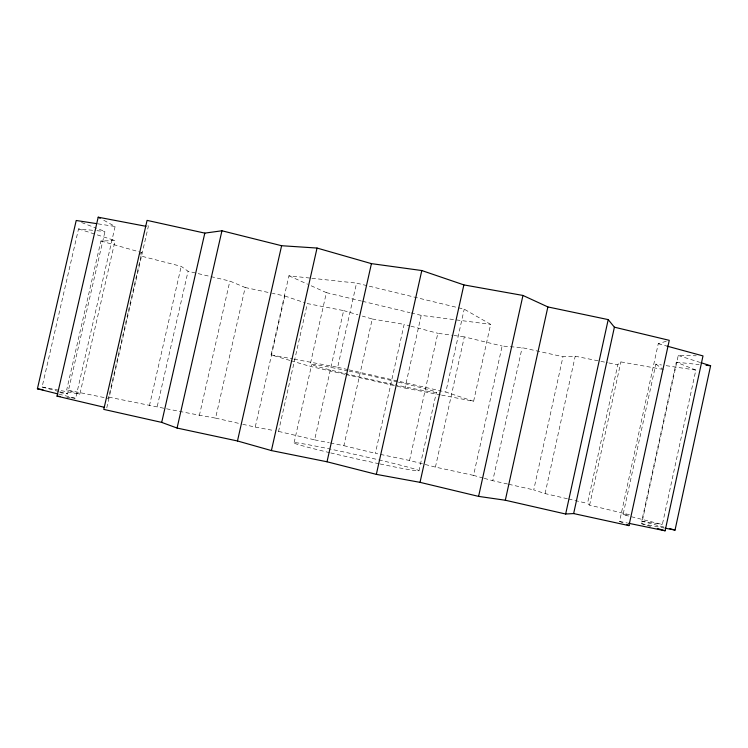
<?xml version="1.0" encoding="UTF-8"?>
<svg xmlns="http://www.w3.org/2000/svg" width="748" height="748" viewBox="0 0 748 748"><rect width="100%" height="100%" fill="white"/><g stroke="black" fill="none" stroke-linecap="round" stroke-linejoin="round"><path stroke-width="0.56" stroke-dasharray="3.74 2.81" d="M622.701 522.815L619.568 521.403L658.249 343.725L668.16 340.667M663.934 527.106L641.747 521.169L676.276 362.182L695.836 370.073L662.354 524.507L623.065 514.643L655.828 364.136L661.541 364.977M650.62 526.424L641.709 523.731L678.249 355.478L696.248 355.796M567.405 498.757L545.077 493.587L533.735 489.884L562.982 356.721L575.212 356.207L607.713 362.733M545.077 493.587L575.212 356.207M629.461 514.727L589.592 505.152L587.507 503.413L617.792 364.762L620.877 361.91L663.383 369.475M589.592 505.152L620.877 361.91M441.601 395.103L473.615 401.274L490.641 324.351L464.218 309.176L367.876 285.848M483.161 478.037L473.549 475.382L502.132 346.034L522.113 347.661L562.982 356.721M507.565 484.012L492.773 480.693L522.113 347.661M473.549 475.382L435.43 467.107L409.549 460.488L375.365 453.344L404.144 324.37L409.754 325.857M346.081 374.57L405.005 388.044L421.199 315.366L490.641 324.351M409.549 460.488L437.832 333.299L452.802 335.328M380.124 463.975A64.244 2.001 12.6 0 0 418.992 470.735L436.402 392.27M473.615 401.274L445.817 392.074L464.218 309.176M435.43 467.107L464.321 336.881L502.132 346.034M344.95 374.309L309.822 366.277L326.39 292.646L308.7 284.679M294.123 442.61L311.654 364.659M278.546 431.4L314.627 439.861L343.65 310.598L307.344 303.585L278.546 431.4L275.217 430.792M294.039 359.152L337.666 367.259L356.544 283.109L366.744 285.577M330.382 442.994L343.884 445.677L372.242 319.003L362.341 316.086M108.731 397.169C144.383 404.144 179.782 411.83 215.574 418.113L245.176 287.503L229.87 281.07L188.066 271.253L181.212 266.353L139.932 255.769M289.897 360.414L271.075 354.879L288.934 275.788L310.71 278.144M242.773 424.284L255.236 427.108L284.838 296.002L272.375 293.328M149.404 405.781L181.212 266.353M157.276 406.332L188.066 271.253M199.342 415.561L229.87 281.07M79.849 394.187L66.675 389.951L100.924 241.015L115.117 240.585L79.849 394.187L60.392 390.493M59.803 392.597L67.638 393.916L104.982 231.487L97.52 228.636M71.266 397.814L75.642 398.329L115.117 226.476L103.177 219.931M100.924 241.015L141.811 252.572L108.413 398.413L66.675 389.951M106.777 407.866L148.254 226.738L147.665 223.559M58.755 391.513L42.084 387.006L78.531 228.907L95.781 230.59M139.567 254.759L141.811 252.572M623.065 514.643L629.526 515.11M96.931 230.702L104.982 231.487M676.276 362.182L699.156 364.575M311.851 278.265L356.544 283.109M66.881 397.3L70.172 397.684M453.952 335.478L464.321 336.881M666.113 365.66L695.836 370.073M97.951 223.839L115.117 226.476M641.747 521.169L662.354 524.507M372.242 319.003L404.144 324.37M255.236 427.108L274.114 430.586M271.075 354.879L292.889 358.937M42.084 387.006L59.251 390.269M641.709 523.731L663.925 527.966M405.005 388.044L440.45 394.879M314.627 439.861L329.26 442.769M608.825 362.958L617.792 364.762M619.568 521.403L627.535 523.048M245.176 287.503L271.244 293.085M508.705 484.274L533.735 489.884M215.574 418.113L241.641 424.023M337.666 367.259L347.914 369.606M349.045 369.867L445.817 392.074M568.527 499.019L587.507 503.413M326.39 292.646L361.377 301.033M362.509 301.304L409.913 312.664M411.045 312.935L421.199 315.366M343.884 445.677L375.365 453.344M58.774 394.131L75.642 398.329M410.876 326.156L437.832 333.299M59.859 391.812L67.638 393.916M658.249 343.725L667.197 346.165M484.227 478.337L492.773 480.693M343.65 310.598L357.946 314.796M291 360.742L309.822 366.277M678.249 355.478L699.819 362.341M78.531 228.907L115.117 240.585M284.838 296.002L305.203 302.865M81.541 222.521L96.455 228.224M288.934 275.788L307.662 284.212M655.828 364.136L662.438 368.801M378.778 459.861A64.244 2.001 12.6 0 1 418.992 470.735M379.068 463.751A64.244 2.001 12.6 0 1 330.84 452.951M329.718 452.68A64.244 2.001 12.6 0 1 298.143 443.003A64.244 2.001 12.6 0 1 376.524 459.337M398.385 382.125A64.141 1.795 12.6 0 1 436.402 392.354A64.141 1.795 12.6 0 1 395.505 384.893M393.242 384.416A64.141 1.795 12.6 0 1 315.469 365.959A64.141 1.795 12.6 0 1 348.054 370.905M349.166 371.139A64.141 1.795 12.6 0 1 397.319 381.882"/><path stroke-width="1.12" d="M628.965 525.62L669.264 340.331L614.398 327.185L608.208 319.611L547.873 306.932L522.955 295.451L463.872 284.894L421.797 270.542L371.429 263.633L317.04 248.056L281.613 245.718L221.941 230.777L204.812 233.124L147.076 220.38L103.776 409.39L161.699 422.396L177.07 428.052L237.471 440.974L271.402 450.577L327.016 461.778L376.338 474.363L420.03 482.348L478.589 496.392L505.311 500.234L565.656 514.016L573.641 513.567L628.965 525.62L626.88 524.685M628.675 523.282L665.103 530.8L702.998 355.917L667.197 346.165M665.028 528.172L675.033 530.08L710.6 365.763L700.895 362.677M565.656 514.016L608.208 319.611M573.641 513.567L614.398 327.185M478.589 496.392L522.955 295.451M505.311 500.234L547.873 306.932M376.338 474.363L421.797 270.542M420.03 482.348L463.872 284.894M327.016 461.778L371.429 263.633M237.471 440.974L281.613 245.718M271.402 450.577L317.04 248.056M161.699 422.396L204.812 233.124M177.07 428.052L221.941 230.777M104.514 407.333L57.026 396.15L98.203 217.201L145.982 226.307M57.643 393.85L37.4 388.801L76.212 220.492L96.81 223.661M706.028 365.286L710.6 365.763M57.026 396.15L60.308 396.534M37.4 388.801L43.001 389.755M669.479 528.593L675.033 530.08M657.305 528.443L665.103 530.8M98.203 217.201L100.195 218.294"/></g></svg>
